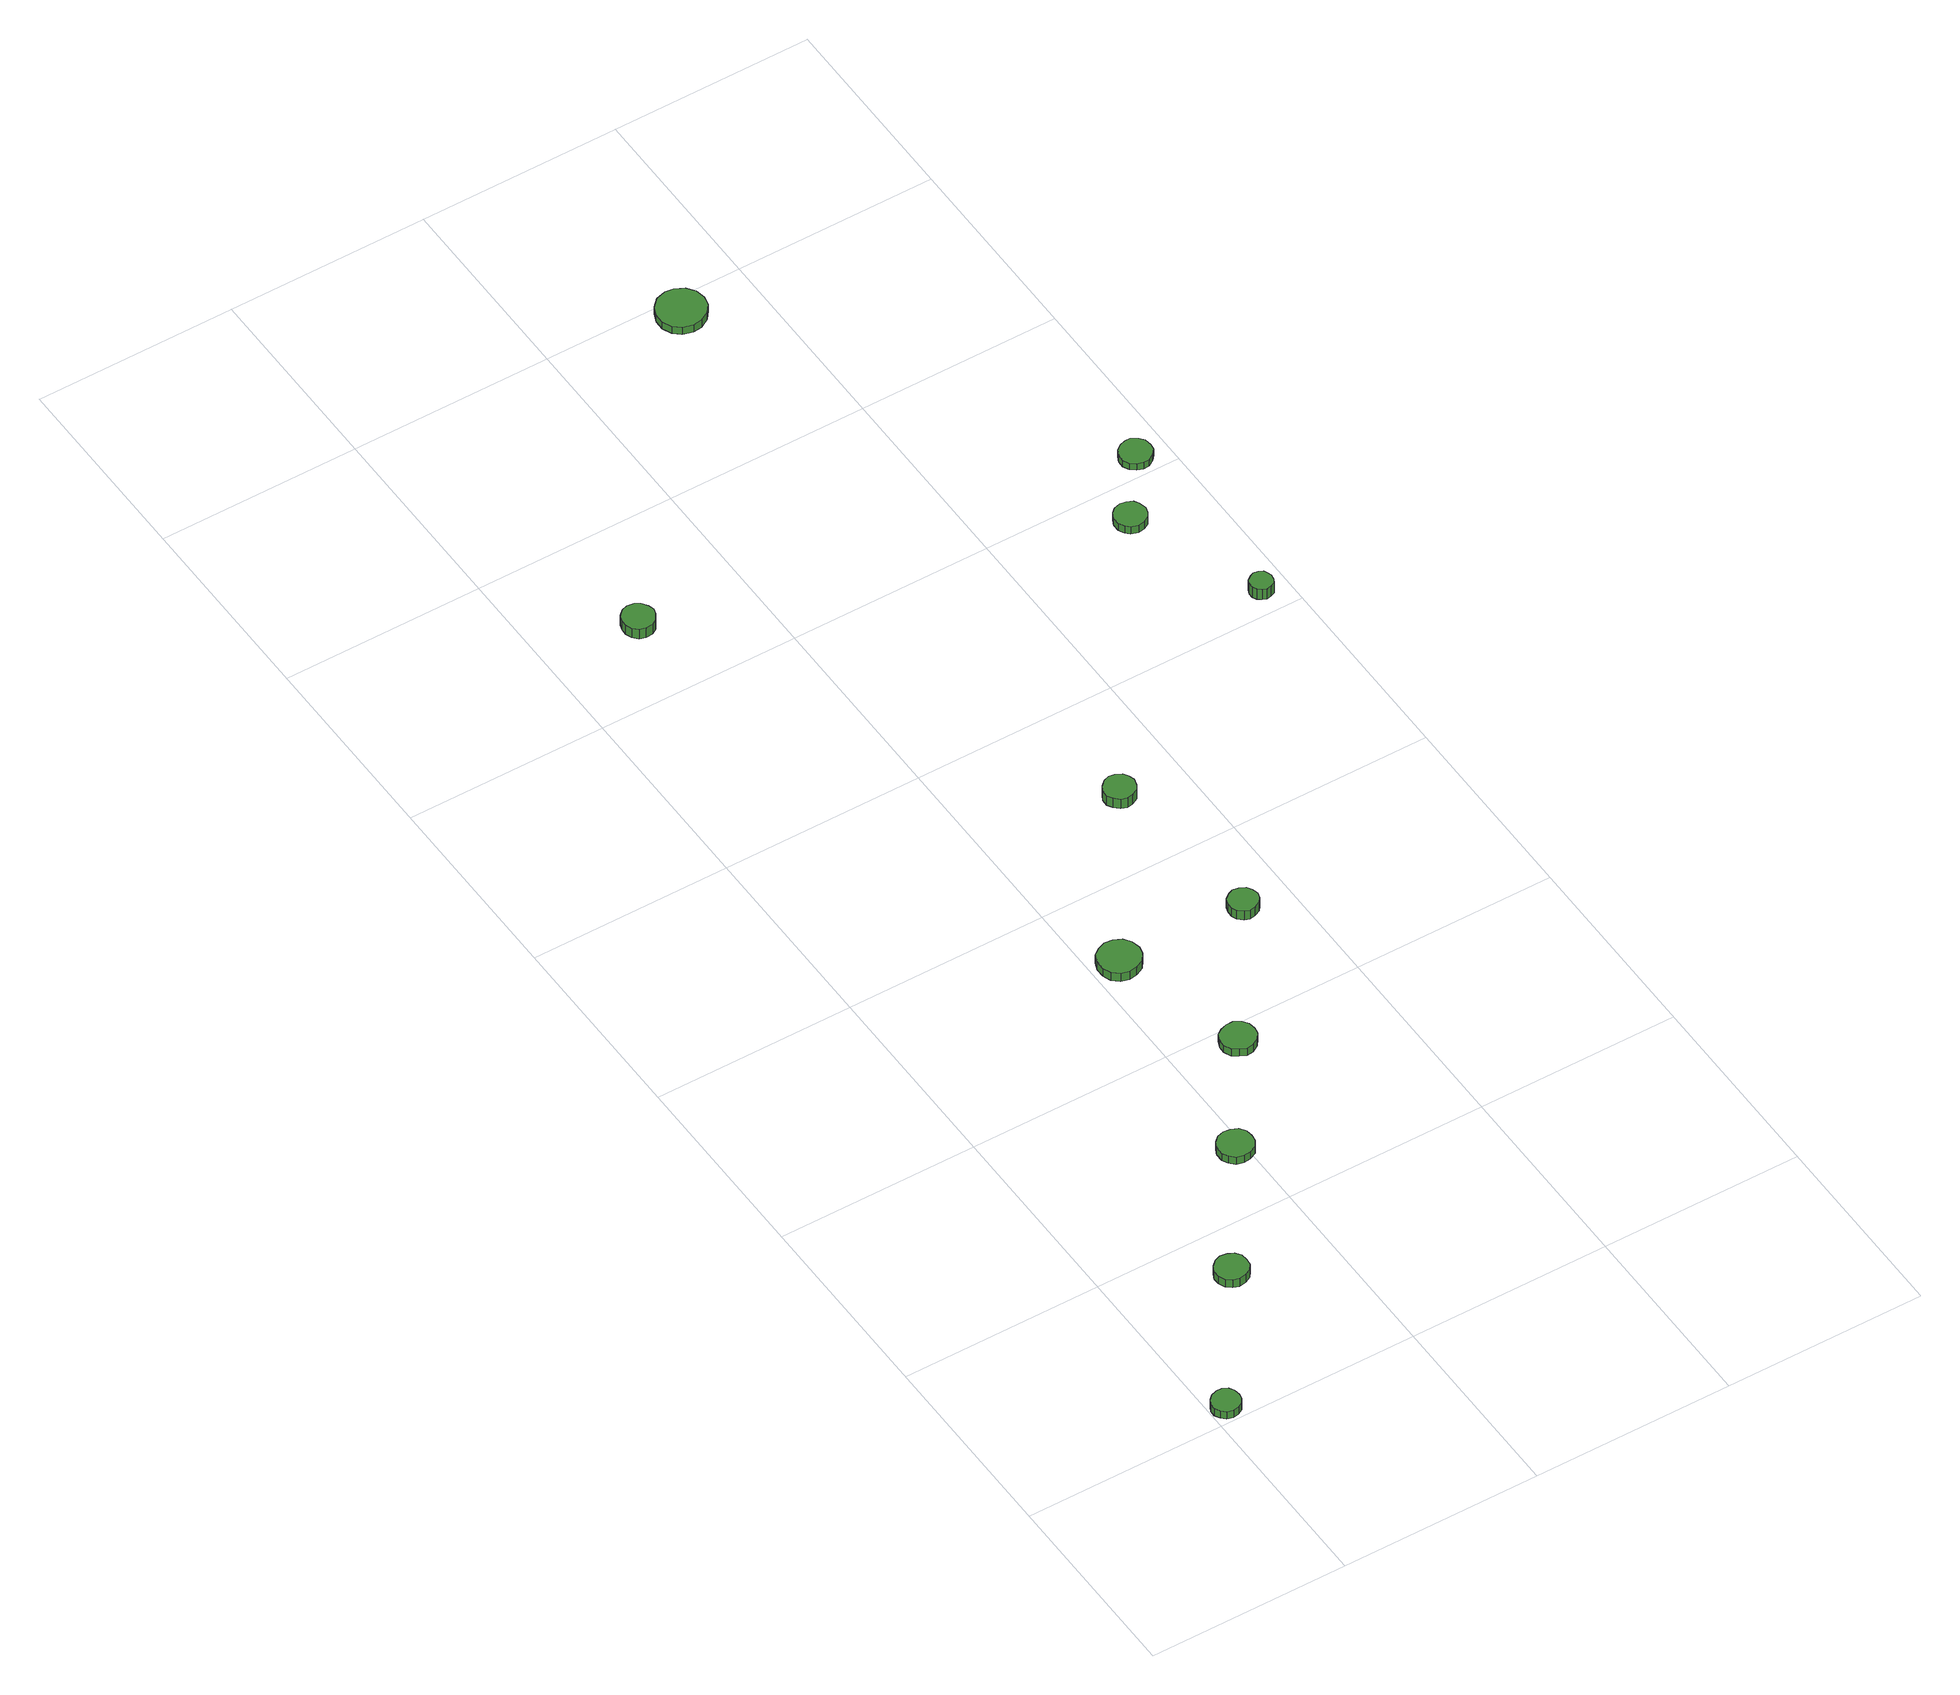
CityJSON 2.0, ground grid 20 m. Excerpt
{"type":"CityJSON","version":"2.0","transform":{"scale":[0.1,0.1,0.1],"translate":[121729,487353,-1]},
"CityObjects":{
"tree1":{"type":"SolitaryVegetationObject","attributes":{"function":"something"},"geometry":[{"type":"MultiSurface","lod":"1","boundaries":[[[0,1,2,3,4,5,6,7,8,9,10,11,12,13,14]],[[15,16,17,18,19,20,21,22,23,24,25,26,27,28,29]],[[0,29,28,1]],[[1,28,27,2]],[[2,27,26,3]],[[3,26,25,4]],[[4,25,24,5]],[[5,24,23,6]],[[6,23,22,7]],[[7,22,21,8]],[[8,21,20,9]],[[9,20,19,10]],[[10,19,18,11]],[[11,18,17,12]],[[12,17,16,13]],[[13,16,15,14]],[[14,15,29,0]]]}]},
"tree2":{"type":"SolitaryVegetationObject","attributes":{"function":"something"},"geometry":[{"type":"MultiSurface","lod":"1","boundaries":[[[30,31,32,33,34,35,36,37,38,39,40,41,42,43,44]],[[45,46,47,48,49,50,51,52,53,54,55,56,57,58,59]],[[30,59,58,31]],[[31,58,57,32]],[[32,57,56,33]],[[33,56,55,34]],[[34,55,54,35]],[[35,54,53,36]],[[36,53,52,37]],[[37,52,51,38]],[[38,51,50,39]],[[39,50,49,40]],[[40,49,48,41]],[[41,48,47,42]],[[42,47,46,43]],[[43,46,45,44]],[[44,45,59,30]]]}]},
"tree3":{"type":"SolitaryVegetationObject","attributes":{"function":"something"},"geometry":[{"type":"MultiSurface","lod":"1","boundaries":[[[60,61,62,63,64,65,66,67,68,69,70,71,72,73,74]],[[75,76,77,78,79,80,81,82,83,84,85,86,87,88,89]],[[60,89,88,61]],[[61,88,87,62]],[[62,87,86,63]],[[63,86,85,64]],[[64,85,84,65]],[[65,84,83,66]],[[66,83,82,67]],[[67,82,81,68]],[[68,81,80,69]],[[69,80,79,70]],[[70,79,78,71]],[[71,78,77,72]],[[72,77,76,73]],[[73,76,75,74]],[[74,75,89,60]]]}]},
"tree4":{"type":"SolitaryVegetationObject","attributes":{"function":"something"},"geometry":[{"type":"MultiSurface","lod":"1","boundaries":[[[90,91,92,93,94,95,96,97,98,99,100,101,102,103,104]],[[105,106,107,108,109,110,111,112,113,114,115,116,117,118,119]],[[90,119,118,91]],[[91,118,117,92]],[[92,117,116,93]],[[93,116,115,94]],[[94,115,114,95]],[[95,114,113,96]],[[96,113,112,97]],[[97,112,111,98]],[[98,111,110,99]],[[99,110,109,100]],[[100,109,108,101]],[[101,108,107,102]],[[102,107,106,103]],[[103,106,105,104]],[[104,105,119,90]]]}]},
"tree5":{"type":"SolitaryVegetationObject","attributes":{"function":"something"},"geometry":[{"type":"MultiSurface","lod":"1","boundaries":[[[120,121,122,123,124,125,126,127,128,129,130,131,132,133,134]],[[135,136,137,138,139,140,141,142,143,144,145,146,147,148,149]],[[120,149,148,121]],[[121,148,147,122]],[[122,147,146,123]],[[123,146,145,124]],[[124,145,144,125]],[[125,144,143,126]],[[126,143,142,127]],[[127,142,141,128]],[[128,141,140,129]],[[129,140,139,130]],[[130,139,138,131]],[[131,138,137,132]],[[132,137,136,133]],[[133,136,135,134]],[[134,135,149,120]]]}]},
"tree6":{"type":"SolitaryVegetationObject","attributes":{"function":"something"},"geometry":[{"type":"MultiSurface","lod":"1","boundaries":[[[150,151,152,153,154,155,156,157,158,159,160,161,162,163,164]],[[165,166,167,168,169,170,171,172,173,174,175,176,177,178,179]],[[150,179,178,151]],[[151,178,177,152]],[[152,177,176,153]],[[153,176,175,154]],[[154,175,174,155]],[[155,174,173,156]],[[156,173,172,157]],[[157,172,171,158]],[[158,171,170,159]],[[159,170,169,160]],[[160,169,168,161]],[[161,168,167,162]],[[162,167,166,163]],[[163,166,165,164]],[[164,165,179,150]]]}]},
"tree7":{"type":"SolitaryVegetationObject","attributes":{"function":"something"},"geometry":[{"type":"MultiSurface","lod":"1","boundaries":[[[180,181,182,183,184,185,186,187,188,189,190,191,192,193,194]],[[195,196,197,198,199,200,201,202,203,204,205,206,207,208,209]],[[180,209,208,181]],[[181,208,207,182]],[[182,207,206,183]],[[183,206,205,184]],[[184,205,204,185]],[[185,204,203,186]],[[186,203,202,187]],[[187,202,201,188]],[[188,201,200,189]],[[189,200,199,190]],[[190,199,198,191]],[[191,198,197,192]],[[192,197,196,193]],[[193,196,195,194]],[[194,195,209,180]]]}]},
"tree8":{"type":"SolitaryVegetationObject","attributes":{"function":"something"},"geometry":[{"type":"MultiSurface","lod":"1","boundaries":[[[210,211,212,213,214,215,216,217,218,219,220,221,222,223,224]],[[225,226,227,228,229,230,231,232,233,234,235,236,237,238,239]],[[210,239,238,211]],[[211,238,237,212]],[[212,237,236,213]],[[213,236,235,214]],[[214,235,234,215]],[[215,234,233,216]],[[216,233,232,217]],[[217,232,231,218]],[[218,231,230,219]],[[219,230,229,220]],[[220,229,228,221]],[[221,228,227,222]],[[222,227,226,223]],[[223,226,225,224]],[[224,225,239,210]]]}]},
"tree9":{"type":"SolitaryVegetationObject","attributes":{"function":"something"},"geometry":[{"type":"MultiSurface","lod":"1","boundaries":[[[240,241,242,243,244,245,246,247,248,249,250,251,252,253,254]],[[255,256,257,258,259,260,261,262,263,264,265,266,267,268,269]],[[240,269,268,241]],[[241,268,267,242]],[[242,267,266,243]],[[243,266,265,244]],[[244,265,264,245]],[[245,264,263,246]],[[246,263,262,247]],[[247,262,261,248]],[[248,261,260,249]],[[249,260,259,250]],[[250,259,258,251]],[[251,258,257,252]],[[252,257,256,253]],[[253,256,255,254]],[[254,255,269,240]]]}]},
"tree10":{"type":"SolitaryVegetationObject","attributes":{"function":"something"},"geometry":[{"type":"MultiSurface","lod":"1","boundaries":[[[270,271,272,273,274,275,276,277,278,279,280,281,282,283,284]],[[285,286,287,288,289,290,291,292,293,294,295,296,297,298,299]],[[270,299,298,271]],[[271,298,297,272]],[[272,297,296,273]],[[273,296,295,274]],[[274,295,294,275]],[[275,294,293,276]],[[276,293,292,277]],[[277,292,291,278]],[[278,291,290,279]],[[279,290,289,280]],[[280,289,288,281]],[[281,288,287,282]],[[282,287,286,283]],[[283,286,285,284]],[[284,285,299,270]]]}]},
"tree11":{"type":"SolitaryVegetationObject","attributes":{"function":"something"},"geometry":[{"type":"MultiSurface","lod":"1","boundaries":[[[300,301,302,303,304,305,306,307,308,309,310,311,312,313,314]],[[315,316,317,318,319,320,321,322,323,324,325,326,327,328,329]],[[300,329,328,301]],[[301,328,327,302]],[[302,327,326,303]],[[303,326,325,304]],[[304,325,324,305]],[[305,324,323,306]],[[306,323,322,307]],[[307,322,321,308]],[[308,321,320,309]],[[309,320,319,310]],[[310,319,318,311]],[[311,318,317,312]],[[312,317,316,313]],[[313,316,315,314]],[[314,315,329,300]]]}]},
"tree12":{"type":"SolitaryVegetationObject","attributes":{"function":"something"},"geometry":[{"type":"MultiSurface","lod":"1","boundaries":[[[330,331,332,333,334,335,336,337,338,339,340,341,342,343,344]],[[345,346,347,348,349,350,351,352,353,354,355,356,357,358,359]],[[330,359,358,331]],[[331,358,357,332]],[[332,357,356,333]],[[333,356,355,334]],[[334,355,354,335]],[[335,354,353,336]],[[336,353,352,337]],[[337,352,351,338]],[[338,351,350,339]],[[339,350,349,340]],[[340,349,348,341]],[[341,348,347,342]],[[342,347,346,343]],[[343,346,345,344]],[[344,345,359,330]]]}]}
},
"vertices":[
[30,17,15],[29,23,15],[26,28,15],[21,31,15],[15,31,15],[9,29,15],[5,25,15],[2,20,15],[2,14,15],[5,9,15],[9,5,15],[15,3,15],[21,4,15],[26,7,15],[29,11,15],[29,11,6],[26,7,6],[21,4,6],[15,3,6],[9,5,6],[5,9,6],[2,14,6],[2,20,6],[5,25,6],[9,29,6],[15,31,6],[21,31,6],[26,28,6],[29,23,6],[30,17,6],
[123,149,16],[122,156,16],[118,161,16],[112,164,16],[105,165,16],[99,163,16],[94,158,16],[91,152,16],[91,146,16],[94,139,16],[99,135,16],[105,133,16],[112,134,16],[118,137,16],[122,142,16],[122,142,6],[118,137,6],[112,134,6],[105,133,6],[99,135,6],[94,139,6],[91,146,6],[91,152,6],[94,158,6],[99,163,6],[105,165,6],[112,164,6],[118,161,6],[122,156,6],[123,149,6],
[208,273,15],[207,280,15],[203,286,15],[196,289,15],[189,290,15],[182,288,15],[177,283,15],[174,277,15],[174,269,15],[177,263,15],[182,258,15],[189,256,15],[196,257,15],[203,260,15],[207,266,15],[207,266,6],[203,260,6],[196,257,6],[189,256,6],[182,258,6],[177,263,6],[174,269,6],[174,277,6],[177,283,6],[182,288,6],[189,290,6],[196,289,6],[203,286,6],[207,280,6],[208,273,6],
[280,380,15],[279,387,15],[275,393,15],[268,397,15],[261,397,15],[255,395,15],[249,391,15],[246,384,15],[246,377,15],[249,370,15],[255,366,15],[261,363,15],[268,364,15],[275,368,15],[279,374,15],[279,374,6],[275,368,6],[268,364,6],[261,363,6],[255,366,6],[249,370,6],[246,377,6],[246,384,6],[249,391,6],[255,395,6],[261,397,6],[268,397,6],[275,393,6],[279,387,6],[280,380,6],
[247,515,17],[245,524,17],[240,531,17],[232,535,17],[224,536,17],[216,533,17],[209,528,17],[206,520,17],[206,511,17],[209,503,17],[216,497,17],[224,495,17],[232,496,17],[240,500,17],[245,507,17],[245,507,7],[240,500,7],[232,496,7],[224,495,7],[216,497,7],[209,503,7],[206,511,7],[206,520,7],[209,528,7],[216,533,7],[224,536,7],[232,535,7],[240,531,7],[245,524,7],[247,515,7],
[109,1086,19],[107,1092,19],[103,1098,19],[98,1101,19],[91,1102,19],[85,1100,19],[80,1095,19],[78,1089,19],[78,1083,19],[80,1077,19],[85,1072,19],[91,1070,19],[98,1071,19],[103,1074,19],[107,1080,19],[107,1080,7],[103,1074,7],[98,1071,7],[91,1070,7],[85,1072,7],[80,1077,7],[78,1083,7],[78,1089,7],[80,1095,7],[85,1100,7],[91,1102,7],[98,1101,7],[103,1098,7],[107,1092,7],[109,1086,7],
[369,513,18],[367,519,18],[364,524,18],[358,527,18],[352,528,18],[347,526,18],[342,522,18],[340,516,18],[340,510,18],[342,505,18],[347,501,18],[352,499,18],[358,500,18],[364,503,18],[367,507,18],[367,507,7],[364,503,7],[358,500,7],[352,499,7],[347,501,7],[342,505,7],[340,510,7],[340,516,7],[342,522,7],[347,526,7],[352,528,7],[358,527,7],[364,524,7],[367,519,7],[369,513,7],
[349,682,24],[347,688,24],[344,693,24],[338,696,24],[332,697,24],[326,695,24],[321,690,24],[318,685,24],[318,678,24],[321,673,24],[326,668,24],[332,666,24],[338,667,24],[344,670,24],[347,675,24],[347,675,12],[344,670,12],[338,667,12],[332,666,12],[326,668,12],[321,673,12],[318,678,12],[318,685,12],[321,690,12],[326,695,12],[332,697,12],[338,696,12],[344,693,12],[347,688,12],[349,682,12],
[351,1380,16],[349,1390,16],[343,1398,16],[334,1403,16],[325,1404,16],[315,1401,16],[308,1394,16],[304,1385,16],[304,1375,16],[308,1366,16],[315,1360,16],[325,1357,16],[334,1358,16],[343,1363,16],[349,1371,16],[349,1371,7],[343,1363,7],[334,1358,7],[325,1357,7],[315,1360,7],[308,1366,7],[304,1375,7],[304,1385,7],[308,1394,7],[315,1401,7],[325,1404,7],[334,1403,7],[343,1398,7],[349,1390,7],[351,1380,7],
[539,958,16],[537,965,16],[534,970,16],[528,973,16],[522,974,16],[515,972,16],[511,968,16],[508,962,16],[508,955,16],[511,949,16],[515,945,16],[522,943,16],[528,944,16],[534,947,16],[537,952,16],[537,952,7],[534,947,7],[528,944,7],[522,943,7],[515,945,7],[511,949,7],[508,955,7],[508,962,7],[511,968,7],[515,972,7],[522,974,7],[528,973,7],[534,970,7],[537,965,7],[539,958,7],
[584,825,22],[583,829,22],[581,833,22],[577,835,22],[572,836,22],[568,834,22],[564,831,22],[562,827,22],[562,822,22],[564,818,22],[568,815,22],[572,813,22],[577,814,22],[581,816,22],[583,820,22],[583,820,9],[581,816,9],[577,814,9],[572,813,9],[568,815,9],[564,818,9],[562,822,9],[562,827,9],[564,831,9],[568,834,9],[572,836,9],[577,835,9],[581,833,9],[583,829,9],[584,825,9],
[584,1020,15],[583,1027,15],[579,1032,15],[573,1036,15],[567,1036,15],[561,1034,15],[556,1030,15],[553,1024,15],[553,1017,15],[556,1011,15],[561,1007,15],[567,1005,15],[573,1005,15],[579,1009,15],[583,1014,15],[583,1014,7],[579,1009,7],[573,1005,7],[567,1005,7],[561,1007,7],[556,1011,7],[553,1017,7],[553,1024,7],[556,1030,7],[561,1034,7],[567,1036,7],[573,1036,7],[579,1032,7],[583,1027,7],[584,1020,7]
]}
